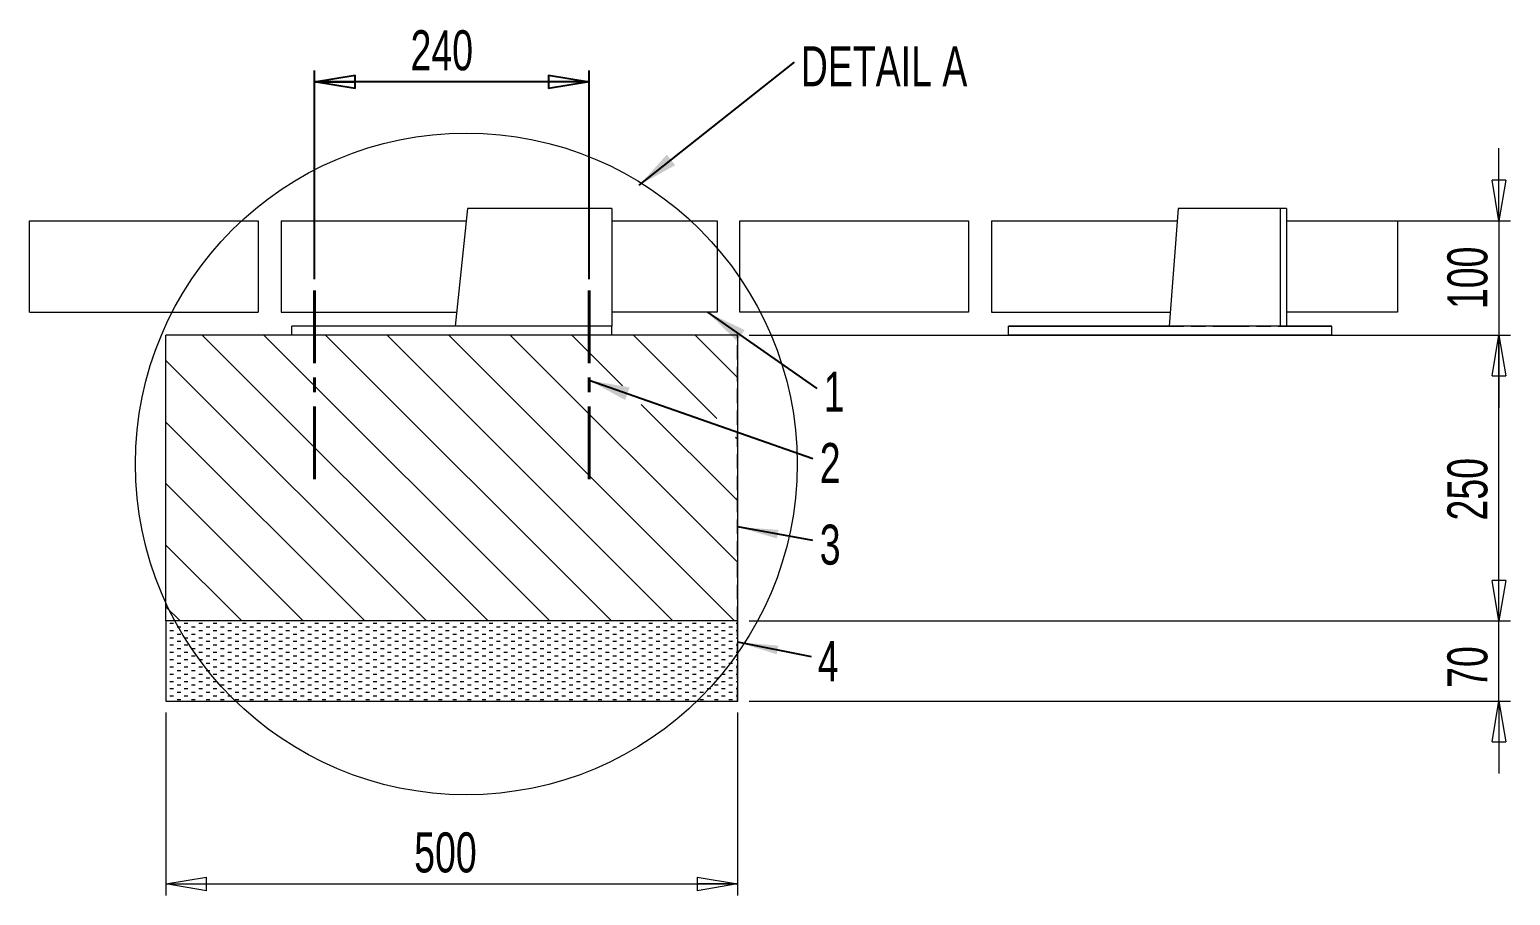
# Model space of a CAD drawing. Header units: millimetres. Extents: x -66 to 385, y 8 to 269.
# Drawn here: x 23.4 to 152.9, y 121.4 to 197.2 of the extents above; entities that cross this region are included whole.
import ezdxf

# ---------------------------------------------------------------- set-up
doc = ezdxf.new("R2010")
doc.units = ezdxf.units.MM
doc.linetypes.add('CENTER', pattern=[10.16, 6.35, -1.27, 1.27, -1.27])
doc.linetypes.add('HIDDEN', pattern=[1.905, 1.27, -0.635])
doc.layers.add('HLADINA0', color=7, linetype='Continuous', lineweight=15)
doc.layers.add('HLADINA1', color=7, linetype='CENTER', lineweight=40)
doc.layers.add('HLADINA2', color=7, linetype='Continuous')
doc.styles.add('SLDTEXTSTYLE0', font='TXT', dxfattribs={"width": 0.7})
doc.dimstyles.new('SLDDIMSTYLE0', dxfattribs={"dimtxt": 3.5, "dimasz": 3.556, "dimexe": 0, "dimexo": 0.0625, "dimgap": 0.875, "dimtad": 1, "dimlfac": 10, "dimrnd": 1e-09, "dimzin": 12, "dimdsep": 46, "dimtxsty": 'SLDTEXTSTYLE0', "dimblk1": 'CLOSED', "dimblk2": 'CLOSED', "dimsah": 1, "dimcen": 0.09, "dimadec": 0, "dimazin": 3, "dimtfac": 1, "dimtofl": 0, "dimtmove": 0, "dimatfit": 3, "dimldrblk": 'CLOSED', "dimfxl": 0, "dimfrac": 2, "dimtolj": 1, "dimtzin": 12, "dimarcsym": 0})
doc.dimstyles.new('SLDDIMSTYLE1', dxfattribs={"dimtxt": 3.5, "dimasz": 3.556, "dimexe": 0, "dimexo": 0.0625, "dimgap": 0.875, "dimtad": 1, "dimdec": 0, "dimlfac": 10, "dimrnd": 1e-09, "dimzin": 12, "dimdsep": 46, "dimtxsty": 'SLDTEXTSTYLE0', "dimblk1": 'CLOSED', "dimblk2": 'CLOSED', "dimsah": 1, "dimcen": 0.09, "dimadec": 0, "dimazin": 3, "dimtfac": 1, "dimtdec": 0, "dimtofl": 0, "dimtmove": 0, "dimatfit": 3, "dimldrblk": 'CLOSED', "dimfxl": 0, "dimfrac": 2, "dimtolj": 1, "dimtzin": 12, "dimarcsym": 0})
doc.dimstyles.new('SLDDIMSTYLE2', dxfattribs={"dimtxt": 3.5, "dimasz": 3.556, "dimexe": 0, "dimexo": 0.0625, "dimgap": 0.875, "dimtad": 1, "dimlfac": 10, "dimrnd": 1e-09, "dimzin": 12, "dimdsep": 46, "dimtxsty": 'SLDTEXTSTYLE0', "dimblk1": 'CLOSED', "dimblk2": 'CLOSED', "dimsah": 1, "dimcen": 0.09, "dimadec": 0, "dimazin": 3, "dimtfac": 1, "dimtmove": 0, "dimatfit": 0, "dimldrblk": 'CLOSED', "dimfxl": 0, "dimfrac": 2, "dimtolj": 1, "dimtzin": 12, "dimarcsym": 0})
doc.dimstyles.new('SLDDIMSTYLE3', dxfattribs={"dimtxt": 0.18, "dimasz": 3.556, "dimexe": 0, "dimexo": 0.0625, "dimgap": 0, "dimtad": 0, "dimtih": 1, "dimtoh": 1, "dimdec": 0, "dimrnd": 1e-09, "dimzin": 0, "dimdsep": 46, "dimtxsty": 'Standard', "dimsah": 1, "dimcen": 0.09, "dimadec": 0, "dimazin": 0, "dimtfac": 3.556, "dimtdec": 0, "dimtofl": 0, "dimtmove": 0, "dimatfit": 3, "dimfxl": 0, "dimfrac": 2, "dimtolj": 1, "dimtzin": 0, "dimarcsym": 0})

# ---------------------------------------------------------------- blocks, each defined once
blk = doc.blocks.new('SW_HATCH_0')
at = {"color": 0, "linetype": 'Continuous', "lineweight": 0}
for p, q in [((3.17, 23.77), (28.17, -1.23)), ((8.56, 23.77), (33.56, -1.23)), ((13.95, 23.77), (38.95, -1.23)), ((19.34, 23.77), (44.34, -1.23)), ((24.73, 23.77), (49.73, -1.23)), ((30.11, 23.77), (50, 3.88)), ((35.5, 23.77), (39.94, 19.33)), ((40.89, 23.77), (48.18, 16.48)), ((46.28, 23.77), (50, 20.05)), ((0, 21.55), (22.78, -1.23)), ((41.55, 17.71), (50, 9.27)), ((0, 16.16), (17.4, -1.23)), ((49.8, 14.86), (50, 14.66)), ((0, 10.78), (12.01, -1.23)), ((0, 5.39), (6.62, -1.23)), ((0, 0), (1.23, -1.23)), ((0, -1.74), (0.02, -1.74)), ((0, -2.38), (0.02, -2.38)), ((0.33, -1.43), (0.65, -1.43)), ((0.33, -2.06), (0.65, -2.06)), ((0.97, -1.74), (1.29, -1.74)), ((0.97, -2.38), (1.29, -2.38)), ((1.6, -1.43), (1.92, -1.43)), ((1.6, -2.06), (1.92, -2.06)), ((2.24, -1.74), (2.56, -1.74)), ((2.24, -2.38), (2.56, -2.38)), ((2.87, -1.43), (3.19, -1.43)), ((2.87, -2.06), (3.19, -2.06)), ((3.51, -1.74), (3.83, -1.74)), ((3.51, -2.38), (3.83, -2.38)), ((4.14, -1.43), (4.46, -1.43)), ((4.14, -2.06), (4.46, -2.06)), ((4.78, -1.74), (5.1, -1.74)), ((4.78, -2.38), (5.1, -2.38)), ((5.41, -1.43), (5.73, -1.43)), ((5.41, -2.06), (5.73, -2.06)), ((6.05, -1.74), (6.37, -1.74)), ((6.05, -2.38), (6.37, -2.38)), ((6.68, -1.43), (7, -1.43)), ((6.68, -2.06), (7, -2.06)), ((7.32, -1.74), (7.64, -1.74)), ((7.32, -2.38), (7.64, -2.38)), ((7.95, -1.43), (8.27, -1.43)), ((7.95, -2.06), (8.27, -2.06)), ((8.59, -1.74), (8.91, -1.74)), ((8.59, -2.38), (8.91, -2.38)), ((9.22, -1.43), (9.54, -1.43)), ((9.22, -2.06), (9.54, -2.06)), ((9.86, -1.74), (10.18, -1.74)), ((9.86, -2.38), (10.18, -2.38)), ((10.49, -1.43), (10.81, -1.43)), ((10.49, -2.06), (10.81, -2.06)), ((11.13, -1.74), (11.45, -1.74)), ((11.13, -2.38), (11.45, -2.38)), ((11.76, -1.43), (12.08, -1.43)), ((11.76, -2.06), (12.08, -2.06)), ((12.4, -1.74), (12.72, -1.74)), ((12.4, -2.38), (12.72, -2.38)), ((13.03, -1.43), (13.35, -1.43)), ((13.03, -2.06), (13.35, -2.06)), ((13.67, -1.74), (13.99, -1.74)), ((13.67, -2.38), (13.99, -2.38)), ((14.3, -1.43), (14.62, -1.43)), ((14.3, -2.06), (14.62, -2.06)), ((14.94, -1.74), (15.26, -1.74)), ((14.94, -2.38), (15.26, -2.38)), ((15.57, -1.43), (15.89, -1.43)), ((15.57, -2.06), (15.89, -2.06)), ((16.21, -1.74), (16.53, -1.74)), ((16.21, -2.38), (16.53, -2.38)), ((16.84, -1.43), (17.16, -1.43)), ((16.84, -2.06), (17.16, -2.06)), ((17.48, -1.74), (17.8, -1.74)), ((17.48, -2.38), (17.8, -2.38)), ((18.11, -1.43), (18.43, -1.43)), ((18.11, -2.06), (18.43, -2.06)), ((18.75, -1.74), (19.07, -1.74)), ((18.75, -2.38), (19.07, -2.38)), ((19.38, -1.43), (19.7, -1.43)), ((19.38, -2.06), (19.7, -2.06)), ((20.02, -1.74), (20.34, -1.74)), ((20.02, -2.38), (20.34, -2.38)), ((20.65, -1.43), (20.97, -1.43)), ((20.65, -2.06), (20.97, -2.06)), ((21.29, -1.74), (21.61, -1.74)), ((21.29, -2.38), (21.61, -2.38)), ((21.92, -1.43), (22.24, -1.43)), ((21.92, -2.06), (22.24, -2.06)), ((22.56, -1.74), (22.88, -1.74)), ((22.56, -2.38), (22.88, -2.38)), ((23.19, -1.43), (23.51, -1.43)), ((23.19, -2.06), (23.51, -2.06)), ((23.83, -1.74), (24.15, -1.74)), ((23.83, -2.38), (24.15, -2.38)), ((24.46, -1.43), (24.78, -1.43)), ((24.46, -2.06), (24.78, -2.06)), ((25.1, -1.74), (25.42, -1.74)), ((25.1, -2.38), (25.42, -2.38)), ((25.73, -1.43), (26.05, -1.43)), ((25.73, -2.06), (26.05, -2.06)), ((26.37, -1.74), (26.69, -1.74)), ((26.37, -2.38), (26.69, -2.38)), ((27, -1.43), (27.32, -1.43)), ((27, -2.06), (27.32, -2.06)), ((27.64, -1.74), (27.96, -1.74)), ((27.64, -2.38), (27.96, -2.38)), ((28.27, -1.43), (28.59, -1.43)), ((28.27, -2.06), (28.59, -2.06)), ((28.91, -1.74), (29.23, -1.74)), ((28.91, -2.38), (29.23, -2.38)), ((29.54, -1.43), (29.86, -1.43)), ((29.54, -2.06), (29.86, -2.06)), ((30.18, -1.74), (30.5, -1.74)), ((30.18, -2.38), (30.5, -2.38)), ((30.81, -1.43), (31.13, -1.43)), ((30.81, -2.06), (31.13, -2.06)), ((31.45, -1.74), (31.77, -1.74)), ((31.45, -2.38), (31.77, -2.38)), ((32.08, -1.43), (32.4, -1.43)), ((32.08, -2.06), (32.4, -2.06)), ((32.72, -1.74), (33.04, -1.74)), ((32.72, -2.38), (33.04, -2.38)), ((33.35, -1.43), (33.67, -1.43)), ((33.35, -2.06), (33.67, -2.06)), ((33.99, -1.74), (34.31, -1.74)), ((33.99, -2.38), (34.31, -2.38)), ((34.62, -1.43), (34.94, -1.43)), ((34.62, -2.06), (34.94, -2.06)), ((35.26, -1.74), (35.58, -1.74)), ((35.26, -2.38), (35.58, -2.38)), ((35.89, -1.43), (36.21, -1.43)), ((35.89, -2.06), (36.21, -2.06)), ((36.53, -1.74), (36.85, -1.74)), ((36.53, -2.38), (36.85, -2.38)), ((37.16, -1.43), (37.48, -1.43)), ((37.16, -2.06), (37.48, -2.06)), ((37.8, -1.74), (38.12, -1.74)), ((37.8, -2.38), (38.12, -2.38)), ((38.43, -1.43), (38.75, -1.43)), ((38.43, -2.06), (38.75, -2.06)), ((39.07, -1.74), (39.39, -1.74)), ((39.07, -2.38), (39.39, -2.38)), ((39.7, -1.43), (40.02, -1.43)), ((39.7, -2.06), (40.02, -2.06)), ((40.34, -1.74), (40.66, -1.74)), ((40.34, -2.38), (40.66, -2.38)), ((40.97, -1.43), (41.29, -1.43)), ((40.97, -2.06), (41.29, -2.06)), ((41.61, -1.74), (41.93, -1.74)), ((41.61, -2.38), (41.93, -2.38)), ((42.24, -1.43), (42.56, -1.43)), ((42.24, -2.06), (42.56, -2.06)), ((42.88, -1.74), (43.2, -1.74)), ((42.88, -2.38), (43.2, -2.38)), ((43.51, -1.43), (43.83, -1.43)), ((43.51, -2.06), (43.83, -2.06)), ((44.15, -1.74), (44.47, -1.74)), ((44.15, -2.38), (44.47, -2.38)), ((44.78, -1.43), (45.1, -1.43)), ((44.78, -2.06), (45.1, -2.06)), ((45.42, -1.74), (45.74, -1.74)), ((45.42, -2.38), (45.74, -2.38)), ((46.05, -1.43), (46.37, -1.43)), ((46.05, -2.06), (46.37, -2.06)), ((46.69, -1.74), (47.01, -1.74)), ((46.69, -2.38), (47.01, -2.38)), ((47.32, -1.43), (47.64, -1.43)), ((47.32, -2.06), (47.64, -2.06)), ((47.96, -1.74), (48.28, -1.74)), ((47.96, -2.38), (48.28, -2.38)), ((48.59, -1.43), (48.91, -1.43)), ((48.59, -2.06), (48.91, -2.06)), ((49.23, -1.74), (49.55, -1.74)), ((49.23, -2.38), (49.55, -2.38)), ((49.86, -1.43), (50, -1.43)), ((49.86, -2.06), (50, -2.06)), ((0, -3.01), (0.02, -3.01)), ((0, -3.65), (0.02, -3.65)), ((0.33, -2.7), (0.65, -2.7)), ((0.33, -3.33), (0.65, -3.33)), ((0.97, -3.01), (1.29, -3.01)), ((0.97, -3.65), (1.29, -3.65)), ((1.6, -2.7), (1.92, -2.7)), ((1.6, -3.33), (1.92, -3.33)), ((2.24, -3.01), (2.56, -3.01)), ((2.24, -3.65), (2.56, -3.65)), ((2.87, -2.7), (3.19, -2.7)), ((2.87, -3.33), (3.19, -3.33)), ((3.51, -3.01), (3.83, -3.01)), ((3.51, -3.65), (3.83, -3.65)), ((4.14, -2.7), (4.46, -2.7)), ((4.14, -3.33), (4.46, -3.33)), ((4.78, -3.01), (5.1, -3.01)), ((4.78, -3.65), (5.1, -3.65)), ((5.41, -2.7), (5.73, -2.7)), ((5.41, -3.33), (5.73, -3.33)), ((6.05, -3.01), (6.37, -3.01)), ((6.05, -3.65), (6.37, -3.65)), ((6.68, -2.7), (7, -2.7)), ((6.68, -3.33), (7, -3.33)), ((7.32, -3.01), (7.64, -3.01)), ((7.32, -3.65), (7.64, -3.65)), ((7.95, -2.7), (8.27, -2.7)), ((7.95, -3.33), (8.27, -3.33)), ((8.59, -3.01), (8.91, -3.01)), ((8.59, -3.65), (8.91, -3.65)), ((9.22, -2.7), (9.54, -2.7)), ((9.22, -3.33), (9.54, -3.33)), ((9.86, -3.01), (10.18, -3.01)), ((9.86, -3.65), (10.18, -3.65)), ((10.49, -2.7), (10.81, -2.7)), ((10.49, -3.33), (10.81, -3.33)), ((11.13, -3.01), (11.45, -3.01)), ((11.13, -3.65), (11.45, -3.65)), ((11.76, -2.7), (12.08, -2.7)), ((11.76, -3.33), (12.08, -3.33)), ((12.4, -3.01), (12.72, -3.01)), ((12.4, -3.65), (12.72, -3.65)), ((13.03, -2.7), (13.35, -2.7)), ((13.03, -3.33), (13.35, -3.33)), ((13.67, -3.01), (13.99, -3.01)), ((13.67, -3.65), (13.99, -3.65)), ((14.3, -2.7), (14.62, -2.7)), ((14.3, -3.33), (14.62, -3.33)), ((14.94, -3.01), (15.26, -3.01)), ((14.94, -3.65), (15.26, -3.65)), ((15.57, -2.7), (15.89, -2.7)), ((15.57, -3.33), (15.89, -3.33)), ((16.21, -3.01), (16.53, -3.01)), ((16.21, -3.65), (16.53, -3.65)), ((16.84, -2.7), (17.16, -2.7)), ((16.84, -3.33), (17.16, -3.33)), ((17.48, -3.01), (17.8, -3.01)), ((17.48, -3.65), (17.8, -3.65)), ((18.11, -2.7), (18.43, -2.7)), ((18.11, -3.33), (18.43, -3.33)), ((18.75, -3.01), (19.07, -3.01)), ((18.75, -3.65), (19.07, -3.65)), ((19.38, -2.7), (19.7, -2.7)), ((19.38, -3.33), (19.7, -3.33)), ((20.02, -3.01), (20.34, -3.01)), ((20.02, -3.65), (20.34, -3.65)), ((20.65, -2.7), (20.97, -2.7)), ((20.65, -3.33), (20.97, -3.33)), ((21.29, -3.01), (21.61, -3.01)), ((21.29, -3.65), (21.61, -3.65)), ((21.92, -2.7), (22.24, -2.7)), ((21.92, -3.33), (22.24, -3.33)), ((22.56, -3.01), (22.88, -3.01)), ((22.56, -3.65), (22.88, -3.65)), ((23.19, -2.7), (23.51, -2.7)), ((23.19, -3.33), (23.51, -3.33)), ((23.83, -3.01), (24.15, -3.01)), ((23.83, -3.65), (24.15, -3.65)), ((24.46, -2.7), (24.78, -2.7)), ((24.46, -3.33), (24.78, -3.33)), ((25.1, -3.01), (25.42, -3.01)), ((25.1, -3.65), (25.42, -3.65)), ((25.73, -2.7), (26.05, -2.7)), ((25.73, -3.33), (26.05, -3.33)), ((26.37, -3.01), (26.69, -3.01)), ((26.37, -3.65), (26.69, -3.65)), ((27, -2.7), (27.32, -2.7)), ((27, -3.33), (27.32, -3.33)), ((27.64, -3.01), (27.96, -3.01)), ((27.64, -3.65), (27.96, -3.65)), ((28.27, -2.7), (28.59, -2.7)), ((28.27, -3.33), (28.59, -3.33)), ((28.91, -3.01), (29.23, -3.01)), ((28.91, -3.65), (29.23, -3.65)), ((29.54, -2.7), (29.86, -2.7)), ((29.54, -3.33), (29.86, -3.33)), ((30.18, -3.01), (30.5, -3.01)), ((30.18, -3.65), (30.5, -3.65)), ((30.81, -2.7), (31.13, -2.7)), ((30.81, -3.33), (31.13, -3.33)), ((31.45, -3.01), (31.77, -3.01)), ((31.45, -3.65), (31.77, -3.65)), ((32.08, -2.7), (32.4, -2.7)), ((32.08, -3.33), (32.4, -3.33)), ((32.72, -3.01), (33.04, -3.01)), ((32.72, -3.65), (33.04, -3.65)), ((33.35, -2.7), (33.67, -2.7)), ((33.35, -3.33), (33.67, -3.33)), ((33.99, -3.01), (34.31, -3.01)), ((33.99, -3.65), (34.31, -3.65)), ((34.62, -2.7), (34.94, -2.7)), ((34.62, -3.33), (34.94, -3.33)), ((35.26, -3.01), (35.58, -3.01)), ((35.26, -3.65), (35.58, -3.65)), ((35.89, -2.7), (36.21, -2.7)), ((35.89, -3.33), (36.21, -3.33)), ((36.53, -3.01), (36.85, -3.01)), ((36.53, -3.65), (36.85, -3.65)), ((37.16, -2.7), (37.48, -2.7)), ((37.16, -3.33), (37.48, -3.33)), ((37.8, -3.01), (38.12, -3.01)), ((37.8, -3.65), (38.12, -3.65)), ((38.43, -2.7), (38.75, -2.7)), ((38.43, -3.33), (38.75, -3.33)), ((39.07, -3.01), (39.39, -3.01)), ((39.07, -3.65), (39.39, -3.65)), ((39.7, -2.7), (40.02, -2.7)), ((39.7, -3.33), (40.02, -3.33)), ((40.34, -3.01), (40.66, -3.01)), ((40.34, -3.65), (40.66, -3.65)), ((40.97, -2.7), (41.29, -2.7)), ((40.97, -3.33), (41.29, -3.33)), ((41.61, -3.01), (41.93, -3.01)), ((41.61, -3.65), (41.93, -3.65)), ((42.24, -2.7), (42.56, -2.7)), ((42.24, -3.33), (42.56, -3.33)), ((42.88, -3.01), (43.2, -3.01)), ((42.88, -3.65), (43.2, -3.65)), ((43.51, -2.7), (43.83, -2.7)), ((43.51, -3.33), (43.83, -3.33)), ((44.15, -3.01), (44.47, -3.01)), ((44.15, -3.65), (44.47, -3.65)), ((44.78, -2.7), (45.1, -2.7)), ((44.78, -3.33), (45.1, -3.33)), ((45.42, -3.01), (45.74, -3.01)), ((45.42, -3.65), (45.74, -3.65)), ((46.05, -2.7), (46.37, -2.7)), ((46.05, -3.33), (46.37, -3.33)), ((46.69, -3.01), (47.01, -3.01)), ((46.69, -3.65), (47.01, -3.65)), ((47.32, -2.7), (47.64, -2.7)), ((47.32, -3.33), (47.64, -3.33)), ((47.96, -3.01), (48.28, -3.01)), ((47.96, -3.65), (48.28, -3.65)), ((48.59, -2.7), (48.91, -2.7)), ((48.59, -3.33), (48.91, -3.33)), ((49.23, -3.01), (49.55, -3.01)), ((49.23, -3.65), (49.55, -3.65)), ((49.86, -2.7), (50, -2.7)), ((49.86, -3.33), (49.96, -3.33)), ((0, -4.28), (0.02, -4.28)), ((0, -4.92), (0.02, -4.92)), ((0.33, -3.97), (0.65, -3.97)), ((0.33, -4.6), (0.65, -4.6)), ((0.97, -4.28), (1.29, -4.28)), ((0.97, -4.92), (1.29, -4.92)), ((1.6, -3.97), (1.92, -3.97)), ((1.6, -4.6), (1.92, -4.6)), ((2.24, -4.28), (2.56, -4.28)), ((2.24, -4.92), (2.56, -4.92)), ((2.87, -3.97), (3.19, -3.97)), ((2.87, -4.6), (3.19, -4.6)), ((3.51, -4.28), (3.83, -4.28)), ((3.51, -4.92), (3.83, -4.92)), ((4.14, -3.97), (4.46, -3.97)), ((4.14, -4.6), (4.46, -4.6)), ((4.78, -4.28), (5.1, -4.28)), ((4.78, -4.92), (5.1, -4.92)), ((5.41, -3.97), (5.73, -3.97)), ((5.41, -4.6), (5.73, -4.6)), ((6.05, -4.28), (6.37, -4.28)), ((6.05, -4.92), (6.37, -4.92)), ((6.68, -3.97), (7, -3.97)), ((6.68, -4.6), (7, -4.6)), ((7.32, -4.28), (7.64, -4.28)), ((7.32, -4.92), (7.64, -4.92)), ((7.95, -3.97), (8.27, -3.97)), ((7.95, -4.6), (8.27, -4.6)), ((8.59, -4.28), (8.91, -4.28)), ((8.59, -4.92), (8.91, -4.92)), ((9.22, -3.97), (9.54, -3.97)), ((9.22, -4.6), (9.54, -4.6)), ((9.86, -4.28), (10.18, -4.28)), ((9.86, -4.92), (10.18, -4.92)), ((10.49, -3.97), (10.81, -3.97)), ((10.49, -4.6), (10.81, -4.6)), ((11.13, -4.28), (11.45, -4.28)), ((11.13, -4.92), (11.45, -4.92)), ((11.76, -3.97), (12.08, -3.97)), ((11.76, -4.6), (12.08, -4.6)), ((12.4, -4.28), (12.72, -4.28)), ((12.4, -4.92), (12.72, -4.92)), ((13.03, -3.97), (13.35, -3.97)), ((13.03, -4.6), (13.35, -4.6)), ((13.67, -4.28), (13.99, -4.28)), ((13.67, -4.92), (13.99, -4.92)), ((14.3, -3.97), (14.62, -3.97)), ((14.3, -4.6), (14.62, -4.6)), ((14.94, -4.28), (15.26, -4.28)), ((14.94, -4.92), (15.26, -4.92)), ((15.57, -3.97), (15.89, -3.97)), ((15.57, -4.6), (15.89, -4.6)), ((16.21, -4.28), (16.53, -4.28)), ((16.21, -4.92), (16.53, -4.92)), ((16.84, -3.97), (17.16, -3.97)), ((16.84, -4.6), (17.16, -4.6)), ((17.48, -4.28), (17.8, -4.28)), ((17.48, -4.92), (17.8, -4.92)), ((18.11, -3.97), (18.43, -3.97)), ((18.11, -4.6), (18.43, -4.6)), ((18.75, -4.28), (19.07, -4.28)), ((18.75, -4.92), (19.07, -4.92)), ((19.38, -3.97), (19.7, -3.97)), ((19.38, -4.6), (19.7, -4.6)), ((20.02, -4.28), (20.34, -4.28)), ((20.02, -4.92), (20.34, -4.92)), ((20.65, -3.97), (20.97, -3.97)), ((20.65, -4.6), (20.97, -4.6)), ((21.29, -4.28), (21.61, -4.28)), ((21.29, -4.92), (21.61, -4.92)), ((21.92, -3.97), (22.24, -3.97)), ((21.92, -4.6), (22.24, -4.6)), ((22.56, -4.28), (22.88, -4.28)), ((22.56, -4.92), (22.88, -4.92)), ((23.19, -3.97), (23.51, -3.97)), ((23.19, -4.6), (23.51, -4.6)), ((23.83, -4.28), (24.15, -4.28)), ((23.83, -4.92), (24.15, -4.92)), ((24.46, -3.97), (24.78, -3.97)), ((24.46, -4.6), (24.78, -4.6)), ((25.1, -4.28), (25.42, -4.28)), ((25.1, -4.92), (25.42, -4.92)), ((25.73, -3.97), (26.05, -3.97)), ((25.73, -4.6), (26.05, -4.6)), ((26.37, -4.28), (26.69, -4.28)), ((26.37, -4.92), (26.69, -4.92)), ((27, -3.97), (27.32, -3.97)), ((27, -4.6), (27.32, -4.6)), ((27.64, -4.28), (27.96, -4.28)), ((27.64, -4.92), (27.96, -4.92)), ((28.27, -3.97), (28.59, -3.97)), ((28.27, -4.6), (28.59, -4.6)), ((28.91, -4.28), (29.23, -4.28)), ((28.91, -4.92), (29.23, -4.92)), ((29.54, -3.97), (29.86, -3.97)), ((29.54, -4.6), (29.86, -4.6)), ((30.18, -4.28), (30.5, -4.28)), ((30.18, -4.92), (30.5, -4.92)), ((30.81, -3.97), (31.13, -3.97)), ((30.81, -4.6), (31.13, -4.6)), ((31.45, -4.28), (31.77, -4.28)), ((31.45, -4.92), (31.77, -4.92)), ((32.08, -3.97), (32.4, -3.97)), ((32.08, -4.6), (32.4, -4.6)), ((32.72, -4.28), (33.04, -4.28)), ((32.72, -4.92), (33.04, -4.92)), ((33.35, -3.97), (33.67, -3.97)), ((33.35, -4.6), (33.67, -4.6)), ((33.99, -4.28), (34.31, -4.28)), ((33.99, -4.92), (34.31, -4.92)), ((34.62, -3.97), (34.94, -3.97)), ((34.62, -4.6), (34.94, -4.6)), ((35.26, -4.28), (35.58, -4.28)), ((35.26, -4.92), (35.58, -4.92)), ((35.89, -3.97), (36.21, -3.97)), ((35.89, -4.6), (36.21, -4.6)), ((36.53, -4.28), (36.85, -4.28)), ((36.53, -4.92), (36.85, -4.92)), ((37.16, -3.97), (37.48, -3.97)), ((37.16, -4.6), (37.48, -4.6)), ((37.8, -4.28), (38.12, -4.28)), ((37.8, -4.92), (38.12, -4.92)), ((38.43, -3.97), (38.75, -3.97)), ((38.43, -4.6), (38.75, -4.6)), ((39.07, -4.28), (39.39, -4.28)), ((39.07, -4.92), (39.39, -4.92)), ((39.7, -3.97), (40.02, -3.97)), ((39.7, -4.6), (40.02, -4.6)), ((40.34, -4.28), (40.66, -4.28)), ((40.34, -4.92), (40.66, -4.92)), ((40.97, -3.97), (41.29, -3.97)), ((40.97, -4.6), (41.29, -4.6)), ((41.61, -4.28), (41.93, -4.28)), ((41.61, -4.92), (41.93, -4.92)), ((42.24, -3.97), (42.56, -3.97)), ((42.24, -4.6), (42.56, -4.6)), ((42.88, -4.28), (43.2, -4.28)), ((42.88, -4.92), (43.2, -4.92)), ((43.51, -3.97), (43.83, -3.97)), ((43.51, -4.6), (43.83, -4.6)), ((44.15, -4.28), (44.47, -4.28)), ((44.15, -4.92), (44.47, -4.92)), ((44.78, -3.97), (45.1, -3.97)), ((44.78, -4.6), (45.1, -4.6)), ((45.42, -4.28), (45.74, -4.28)), ((45.42, -4.92), (45.74, -4.92)), ((46.05, -3.97), (46.37, -3.97)), ((46.05, -4.6), (46.37, -4.6)), ((46.69, -4.28), (47.01, -4.28)), ((46.69, -4.92), (47.01, -4.92)), ((47.32, -3.97), (47.64, -3.97)), ((47.32, -4.6), (47.64, -4.6)), ((47.96, -4.28), (48.28, -4.28)), ((47.96, -4.92), (48.28, -4.92)), ((48.59, -3.97), (48.91, -3.97)), ((48.59, -4.6), (48.91, -4.6)), ((49.23, -4.28), (49.55, -4.28)), ((49.23, -4.92), (49.55, -4.92)), ((49.86, -3.97), (50, -3.97)), ((49.86, -4.6), (50, -4.6)), ((0, -5.55), (0.02, -5.55)), ((0, -6.19), (0.02, -6.19)), ((0.33, -5.24), (0.65, -5.24)), ((0.33, -5.87), (0.65, -5.87)), ((0.97, -5.55), (1.29, -5.55)), ((0.97, -6.19), (1.29, -6.19)), ((1.6, -5.24), (1.92, -5.24)), ((1.6, -5.87), (1.92, -5.87)), ((2.24, -5.55), (2.56, -5.55)), ((2.24, -6.19), (2.56, -6.19)), ((2.87, -5.24), (3.19, -5.24)), ((2.87, -5.87), (3.19, -5.87)), ((3.51, -5.55), (3.83, -5.55)), ((3.51, -6.19), (3.83, -6.19)), ((4.14, -5.24), (4.46, -5.24)), ((4.14, -5.87), (4.46, -5.87)), ((4.78, -5.55), (5.1, -5.55)), ((4.78, -6.19), (5.1, -6.19)), ((5.41, -5.24), (5.73, -5.24)), ((5.41, -5.87), (5.73, -5.87)), ((6.05, -5.55), (6.37, -5.55)), ((6.05, -6.19), (6.37, -6.19)), ((6.68, -5.24), (7, -5.24)), ((6.68, -5.87), (7, -5.87)), ((7.32, -5.55), (7.64, -5.55)), ((7.32, -6.19), (7.64, -6.19)), ((7.95, -5.24), (8.27, -5.24)), ((7.95, -5.87), (8.27, -5.87)), ((8.59, -5.55), (8.91, -5.55)), ((8.59, -6.19), (8.91, -6.19)), ((9.22, -5.24), (9.54, -5.24)), ((9.22, -5.87), (9.54, -5.87)), ((9.86, -5.55), (10.18, -5.55)), ((9.86, -6.19), (10.18, -6.19)), ((10.49, -5.24), (10.81, -5.24)), ((10.49, -5.87), (10.81, -5.87)), ((11.13, -5.55), (11.45, -5.55)), ((11.13, -6.19), (11.45, -6.19)), ((11.76, -5.24), (12.08, -5.24)), ((11.76, -5.87), (12.08, -5.87)), ((12.4, -5.55), (12.72, -5.55)), ((12.4, -6.19), (12.72, -6.19)), ((13.03, -5.24), (13.35, -5.24)), ((13.03, -5.87), (13.35, -5.87)), ((13.67, -5.55), (13.99, -5.55)), ((13.67, -6.19), (13.99, -6.19)), ((14.3, -5.24), (14.62, -5.24)), ((14.3, -5.87), (14.62, -5.87)), ((14.94, -5.55), (15.26, -5.55)), ((14.94, -6.19), (15.26, -6.19)), ((15.57, -5.24), (15.89, -5.24)), ((15.57, -5.87), (15.89, -5.87)), ((16.21, -5.55), (16.53, -5.55)), ((16.21, -6.19), (16.53, -6.19)), ((16.84, -5.24), (17.16, -5.24)), ((16.84, -5.87), (17.16, -5.87)), ((17.48, -5.55), (17.8, -5.55)), ((17.48, -6.19), (17.8, -6.19)), ((18.11, -5.24), (18.43, -5.24)), ((18.11, -5.87), (18.43, -5.87)), ((18.75, -5.55), (19.07, -5.55)), ((18.75, -6.19), (19.07, -6.19)), ((19.38, -5.24), (19.7, -5.24)), ((19.38, -5.87), (19.7, -5.87)), ((20.02, -5.55), (20.34, -5.55)), ((20.02, -6.19), (20.34, -6.19)), ((20.65, -5.24), (20.97, -5.24)), ((20.65, -5.87), (20.97, -5.87)), ((21.29, -5.55), (21.61, -5.55)), ((21.29, -6.19), (21.61, -6.19)), ((21.92, -5.24), (22.24, -5.24)), ((21.92, -5.87), (22.24, -5.87)), ((22.56, -5.55), (22.88, -5.55)), ((22.56, -6.19), (22.88, -6.19)), ((23.19, -5.24), (23.51, -5.24)), ((23.19, -5.87), (23.51, -5.87)), ((23.83, -5.55), (24.15, -5.55)), ((23.83, -6.19), (24.15, -6.19)), ((24.46, -5.24), (24.78, -5.24)), ((24.46, -5.87), (24.78, -5.87)), ((25.1, -5.55), (25.42, -5.55)), ((25.1, -6.19), (25.42, -6.19)), ((25.73, -5.24), (26.05, -5.24)), ((25.73, -5.87), (26.05, -5.87)), ((26.37, -5.55), (26.69, -5.55)), ((26.37, -6.19), (26.69, -6.19)), ((27, -5.24), (27.32, -5.24)), ((27, -5.87), (27.32, -5.87)), ((27.64, -5.55), (27.96, -5.55)), ((27.64, -6.19), (27.96, -6.19)), ((28.27, -5.24), (28.59, -5.24)), ((28.27, -5.87), (28.59, -5.87)), ((28.91, -5.55), (29.23, -5.55)), ((28.91, -6.19), (29.23, -6.19)), ((29.54, -5.24), (29.86, -5.24)), ((29.54, -5.87), (29.86, -5.87)), ((30.18, -5.55), (30.5, -5.55)), ((30.18, -6.19), (30.5, -6.19)), ((30.81, -5.24), (31.13, -5.24)), ((30.81, -5.87), (31.13, -5.87)), ((31.45, -5.55), (31.77, -5.55)), ((31.45, -6.19), (31.77, -6.19)), ((32.08, -5.24), (32.4, -5.24)), ((32.08, -5.87), (32.4, -5.87)), ((32.72, -5.55), (33.04, -5.55)), ((32.72, -6.19), (33.04, -6.19)), ((33.35, -5.24), (33.67, -5.24)), ((33.35, -5.87), (33.67, -5.87)), ((33.99, -5.55), (34.31, -5.55)), ((33.99, -6.19), (34.31, -6.19)), ((34.62, -5.24), (34.94, -5.24)), ((34.62, -5.87), (34.94, -5.87)), ((35.26, -5.55), (35.58, -5.55)), ((35.26, -6.19), (35.58, -6.19)), ((35.89, -5.24), (36.21, -5.24)), ((35.89, -5.87), (36.21, -5.87)), ((36.53, -5.55), (36.85, -5.55)), ((36.53, -6.19), (36.85, -6.19)), ((37.16, -5.24), (37.48, -5.24)), ((37.16, -5.87), (37.48, -5.87)), ((37.8, -5.55), (38.12, -5.55)), ((37.8, -6.19), (38.12, -6.19)), ((38.43, -5.24), (38.75, -5.24)), ((38.43, -5.87), (38.75, -5.87)), ((39.07, -5.55), (39.39, -5.55)), ((39.07, -6.19), (39.39, -6.19)), ((39.7, -5.24), (40.02, -5.24)), ((39.7, -5.87), (40.02, -5.87)), ((40.34, -5.55), (40.66, -5.55)), ((40.34, -6.19), (40.66, -6.19)), ((40.97, -5.24), (41.29, -5.24)), ((40.97, -5.87), (41.29, -5.87)), ((41.61, -5.55), (41.93, -5.55)), ((41.61, -6.19), (41.93, -6.19)), ((42.24, -5.24), (42.56, -5.24)), ((42.24, -5.87), (42.56, -5.87)), ((42.88, -5.55), (43.2, -5.55)), ((42.88, -6.19), (43.2, -6.19)), ((43.51, -5.24), (43.83, -5.24)), ((43.51, -5.87), (43.83, -5.87)), ((44.15, -5.55), (44.47, -5.55)), ((44.15, -6.19), (44.47, -6.19)), ((44.78, -5.24), (45.1, -5.24)), ((44.78, -5.87), (45.1, -5.87)), ((45.42, -5.55), (45.74, -5.55)), ((45.42, -6.19), (45.74, -6.19)), ((46.05, -5.24), (46.37, -5.24)), ((46.05, -5.87), (46.37, -5.87)), ((46.69, -5.55), (47.01, -5.55)), ((46.69, -6.19), (47.01, -6.19)), ((47.32, -5.24), (47.64, -5.24)), ((47.32, -5.87), (47.64, -5.87)), ((47.96, -5.55), (48.28, -5.55)), ((47.96, -6.19), (48.28, -6.19)), ((48.59, -5.24), (48.91, -5.24)), ((48.59, -5.87), (48.91, -5.87)), ((49.23, -5.55), (49.55, -5.55)), ((49.23, -6.19), (49.55, -6.19)), ((49.86, -5.24), (50, -5.24)), ((49.86, -5.87), (50, -5.87)), ((0, -6.82), (0.02, -6.82)), ((0, -7.46), (0.02, -7.46)), ((0.33, -6.51), (0.65, -6.51)), ((0.33, -7.14), (0.65, -7.14)), ((0.97, -6.82), (1.29, -6.82)), ((0.97, -7.46), (1.29, -7.46)), ((1.6, -6.51), (1.92, -6.51)), ((1.6, -7.14), (1.92, -7.14)), ((2.24, -6.82), (2.56, -6.82)), ((2.24, -7.46), (2.56, -7.46)), ((2.87, -6.51), (3.19, -6.51)), ((2.87, -7.14), (3.19, -7.14)), ((3.51, -6.82), (3.83, -6.82)), ((3.51, -7.46), (3.83, -7.46)), ((4.14, -6.51), (4.46, -6.51)), ((4.14, -7.14), (4.46, -7.14)), ((4.78, -6.82), (5.1, -6.82)), ((4.78, -7.46), (5.1, -7.46)), ((5.41, -6.51), (5.73, -6.51)), ((5.41, -7.14), (5.73, -7.14)), ((6.05, -6.82), (6.37, -6.82)), ((6.05, -7.46), (6.37, -7.46)), ((6.68, -6.51), (7, -6.51)), ((6.68, -7.14), (7, -7.14)), ((7.32, -6.82), (7.64, -6.82)), ((7.32, -7.46), (7.64, -7.46)), ((7.95, -6.51), (8.27, -6.51)), ((7.95, -7.14), (8.27, -7.14)), ((8.59, -6.82), (8.91, -6.82)), ((8.59, -7.46), (8.91, -7.46)), ((9.22, -6.51), (9.54, -6.51)), ((9.22, -7.14), (9.54, -7.14)), ((9.86, -6.82), (10.18, -6.82)), ((9.86, -7.46), (10.18, -7.46)), ((10.49, -6.51), (10.81, -6.51)), ((10.49, -7.14), (10.81, -7.14)), ((11.13, -6.82), (11.45, -6.82)), ((11.13, -7.46), (11.45, -7.46)), ((11.76, -6.51), (12.08, -6.51)), ((11.76, -7.14), (12.08, -7.14)), ((12.4, -6.82), (12.72, -6.82)), ((12.4, -7.46), (12.72, -7.46)), ((13.03, -6.51), (13.35, -6.51)), ((13.03, -7.14), (13.35, -7.14)), ((13.67, -6.82), (13.99, -6.82)), ((13.67, -7.46), (13.99, -7.46)), ((14.3, -6.51), (14.62, -6.51)), ((14.3, -7.14), (14.62, -7.14)), ((14.94, -6.82), (15.26, -6.82)), ((14.94, -7.46), (15.26, -7.46)), ((15.57, -6.51), (15.89, -6.51)), ((15.57, -7.14), (15.89, -7.14)), ((16.21, -6.82), (16.53, -6.82)), ((16.21, -7.46), (16.53, -7.46)), ((16.84, -6.51), (17.16, -6.51)), ((16.84, -7.14), (17.16, -7.14)), ((17.48, -6.82), (17.8, -6.82)), ((17.48, -7.46), (17.8, -7.46)), ((18.11, -6.51), (18.43, -6.51)), ((18.11, -7.14), (18.43, -7.14)), ((18.75, -6.82), (19.07, -6.82)), ((18.75, -7.46), (19.07, -7.46)), ((19.38, -6.51), (19.7, -6.51)), ((19.38, -7.14), (19.7, -7.14)), ((20.02, -6.82), (20.34, -6.82)), ((20.02, -7.46), (20.34, -7.46)), ((20.65, -6.51), (20.97, -6.51)), ((20.65, -7.14), (20.97, -7.14)), ((21.29, -6.82), (21.61, -6.82)), ((21.29, -7.46), (21.61, -7.46)), ((21.92, -6.51), (22.24, -6.51)), ((21.92, -7.14), (22.24, -7.14)), ((22.56, -6.82), (22.88, -6.82)), ((22.56, -7.46), (22.88, -7.46)), ((23.19, -6.51), (23.51, -6.51)), ((23.19, -7.14), (23.51, -7.14)), ((23.83, -6.82), (24.15, -6.82)), ((23.83, -7.46), (24.15, -7.46)), ((24.46, -6.51), (24.78, -6.51)), ((24.46, -7.14), (24.78, -7.14)), ((25.1, -6.82), (25.42, -6.82)), ((25.1, -7.46), (25.42, -7.46)), ((25.73, -6.51), (26.05, -6.51)), ((25.73, -7.14), (26.05, -7.14)), ((26.37, -6.82), (26.69, -6.82)), ((26.37, -7.46), (26.69, -7.46)), ((27, -6.51), (27.32, -6.51)), ((27, -7.14), (27.32, -7.14)), ((27.64, -6.82), (27.96, -6.82)), ((27.64, -7.46), (27.96, -7.46)), ((28.27, -6.51), (28.59, -6.51)), ((28.27, -7.14), (28.59, -7.14)), ((28.91, -6.82), (29.23, -6.82)), ((28.91, -7.46), (29.23, -7.46)), ((29.54, -6.51), (29.86, -6.51)), ((29.54, -7.14), (29.86, -7.14)), ((30.18, -6.82), (30.5, -6.82)), ((30.18, -7.46), (30.5, -7.46)), ((30.81, -6.51), (31.13, -6.51)), ((30.81, -7.14), (31.13, -7.14)), ((31.45, -6.82), (31.77, -6.82)), ((31.45, -7.46), (31.77, -7.46)), ((32.08, -6.51), (32.4, -6.51)), ((32.08, -7.14), (32.4, -7.14)), ((32.72, -6.82), (33.04, -6.82)), ((32.72, -7.46), (33.04, -7.46)), ((33.35, -6.51), (33.67, -6.51)), ((33.35, -7.14), (33.67, -7.14)), ((33.99, -6.82), (34.31, -6.82)), ((33.99, -7.46), (34.31, -7.46)), ((34.62, -6.51), (34.94, -6.51)), ((34.62, -7.14), (34.94, -7.14)), ((35.26, -6.82), (35.58, -6.82)), ((35.26, -7.46), (35.58, -7.46)), ((35.89, -6.51), (36.21, -6.51)), ((35.89, -7.14), (36.21, -7.14)), ((36.53, -6.82), (36.85, -6.82)), ((36.53, -7.46), (36.85, -7.46)), ((37.16, -6.51), (37.48, -6.51)), ((37.16, -7.14), (37.48, -7.14)), ((37.8, -6.82), (38.12, -6.82)), ((37.8, -7.46), (38.12, -7.46)), ((38.43, -6.51), (38.75, -6.51)), ((38.43, -7.14), (38.75, -7.14)), ((39.07, -6.82), (39.39, -6.82)), ((39.07, -7.46), (39.39, -7.46)), ((39.7, -6.51), (40.02, -6.51)), ((39.7, -7.14), (40.02, -7.14)), ((40.34, -6.82), (40.66, -6.82)), ((40.34, -7.46), (40.66, -7.46)), ((40.97, -6.51), (41.29, -6.51)), ((40.97, -7.14), (41.29, -7.14)), ((41.61, -6.82), (41.93, -6.82)), ((41.61, -7.46), (41.93, -7.46)), ((42.24, -6.51), (42.56, -6.51)), ((42.24, -7.14), (42.56, -7.14)), ((42.88, -6.82), (43.2, -6.82)), ((42.88, -7.46), (43.2, -7.46)), ((43.51, -6.51), (43.83, -6.51)), ((43.51, -7.14), (43.83, -7.14)), ((44.15, -6.82), (44.47, -6.82)), ((44.15, -7.46), (44.47, -7.46)), ((44.78, -6.51), (45.1, -6.51)), ((44.78, -7.14), (45.1, -7.14)), ((45.42, -6.82), (45.74, -6.82)), ((45.42, -7.46), (45.74, -7.46)), ((46.05, -6.51), (46.37, -6.51)), ((46.05, -7.14), (46.37, -7.14)), ((46.69, -6.82), (47.01, -6.82)), ((46.69, -7.46), (47.01, -7.46)), ((47.32, -6.51), (47.64, -6.51)), ((47.32, -7.14), (47.64, -7.14)), ((47.96, -6.82), (48.28, -6.82)), ((47.96, -7.46), (48.28, -7.46)), ((48.59, -6.51), (48.91, -6.51)), ((48.59, -7.14), (48.91, -7.14)), ((49.23, -6.82), (49.55, -6.82)), ((49.23, -7.46), (49.55, -7.46)), ((49.86, -6.51), (50, -6.51)), ((49.86, -7.14), (50, -7.14)), ((0, -8.09), (0.02, -8.09)), ((0.33, -7.78), (0.65, -7.78)), ((0.97, -8.09), (1.29, -8.09)), ((1.6, -7.78), (1.92, -7.78)), ((2.24, -8.09), (2.56, -8.09)), ((2.87, -7.78), (3.19, -7.78)), ((3.51, -8.09), (3.83, -8.09)), ((4.14, -7.78), (4.46, -7.78)), ((4.78, -8.09), (5.1, -8.09)), ((5.41, -7.78), (5.73, -7.78)), ((6.05, -8.09), (6.37, -8.09)), ((6.68, -7.78), (7, -7.78)), ((7.32, -8.09), (7.64, -8.09)), ((7.95, -7.78), (8.27, -7.78)), ((8.59, -8.09), (8.91, -8.09)), ((9.22, -7.78), (9.54, -7.78)), ((9.86, -8.09), (10.18, -8.09)), ((10.49, -7.78), (10.81, -7.78)), ((11.13, -8.09), (11.45, -8.09)), ((11.76, -7.78), (12.08, -7.78)), ((12.4, -8.09), (12.72, -8.09)), ((13.03, -7.78), (13.35, -7.78)), ((13.67, -8.09), (13.99, -8.09)), ((14.3, -7.78), (14.62, -7.78)), ((14.94, -8.09), (15.26, -8.09)), ((15.57, -7.78), (15.89, -7.78)), ((16.21, -8.09), (16.53, -8.09)), ((16.84, -7.78), (17.16, -7.78)), ((17.48, -8.09), (17.8, -8.09)), ((18.11, -7.78), (18.43, -7.78)), ((18.75, -8.09), (19.07, -8.09)), ((19.38, -7.78), (19.7, -7.78)), ((20.02, -8.09), (20.34, -8.09)), ((20.65, -7.78), (20.97, -7.78)), ((21.29, -8.09), (21.61, -8.09)), ((21.92, -7.78), (22.24, -7.78)), ((22.56, -8.09), (22.88, -8.09)), ((23.19, -7.78), (23.51, -7.78)), ((23.83, -8.09), (24.15, -8.09)), ((24.46, -7.78), (24.78, -7.78)), ((25.1, -8.09), (25.42, -8.09)), ((25.73, -7.78), (26.05, -7.78)), ((26.37, -8.09), (26.69, -8.09)), ((27, -7.78), (27.32, -7.78)), ((27.64, -8.09), (27.96, -8.09)), ((28.27, -7.78), (28.59, -7.78)), ((28.91, -8.09), (29.23, -8.09)), ((29.54, -7.78), (29.86, -7.78)), ((30.18, -8.09), (30.5, -8.09)), ((30.81, -7.78), (31.13, -7.78)), ((31.45, -8.09), (31.77, -8.09)), ((32.08, -7.78), (32.4, -7.78)), ((32.72, -8.09), (33.04, -8.09)), ((33.35, -7.78), (33.67, -7.78)), ((33.99, -8.09), (34.31, -8.09)), ((34.62, -7.78), (34.94, -7.78)), ((35.26, -8.09), (35.58, -8.09)), ((35.89, -7.78), (36.21, -7.78)), ((36.53, -8.09), (36.85, -8.09)), ((37.16, -7.78), (37.48, -7.78)), ((37.8, -8.09), (38.12, -8.09)), ((38.43, -7.78), (38.75, -7.78)), ((39.07, -8.09), (39.39, -8.09)), ((39.7, -7.78), (40.02, -7.78)), ((40.34, -8.09), (40.66, -8.09)), ((40.97, -7.78), (41.29, -7.78)), ((41.61, -8.09), (41.93, -8.09)), ((42.24, -7.78), (42.56, -7.78)), ((42.88, -8.09), (43.2, -8.09)), ((43.51, -7.78), (43.83, -7.78)), ((44.15, -8.09), (44.47, -8.09)), ((44.78, -7.78), (45.1, -7.78)), ((45.42, -8.09), (45.74, -8.09)), ((46.05, -7.78), (46.37, -7.78)), ((46.69, -8.09), (47.01, -8.09)), ((47.32, -7.78), (47.64, -7.78)), ((47.96, -8.09), (48.28, -8.09)), ((48.59, -7.78), (48.91, -7.78)), ((49.23, -8.09), (49.55, -8.09)), ((49.86, -7.78), (50, -7.78))]:
    blk.add_line(p, q, dxfattribs=at)
blk = doc.blocks.new('_CLOSED')
at = {"color": 0, "linetype": 'ByBlock', "lineweight": -2}
for p, q in [((-1, 0.166667), (0, 0)), ((-1, 0.166667), (-1, -0.166667)), ((0, 0), (-1, -0.166667)), ((0, 0), (-1, 0))]:
    blk.add_line(p, q, dxfattribs=at)
blk = doc.blocks.new('_D_3')
at = {"layer": 'HLADINA2'}
for p, q in [((48.29, 175.34), (48.29, 193.59)), ((72.29, 175.34), (72.29, 193.59)), ((72.29, 192.59), (48.29, 192.59))]:
    blk.add_line(p, q, dxfattribs=at)
at = {"layer": 'HLADINA2', "xscale": 3.556, "yscale": 3.556}
for p, rotation in [((48.29, 192.59), 179.9998478865585), ((72.29, 192.59), 359.9998478865584)]:
    blk.add_blockref('_CLOSED', p, dxfattribs=dict(at, rotation=rotation))
at = {"layer": 'HLADINA2', "insert": (56.68, 197.1), "char_height": 3.5, "attachment_point": 1, "rotation": 359.9998, "style": 'SLDTEXTSTYLE0'}
blk.add_mtext('240', dxfattribs=at)
blk = doc.blocks.new('_D_4')
at = {"layer": 'HLADINA0'}
for p, q in [((151.87, 180.43), (151.87, 186.78)), ((139.14, 180.43), (152.87, 180.43)), ((151.87, 180.43), (151.87, 170.43)), ((86.29, 170.43), (152.87, 170.43)), ((151.87, 170.43), (151.87, 164.08))]:
    blk.add_line(p, q, dxfattribs=at)
at = {"layer": 'HLADINA0', "xscale": 3.556, "yscale": 3.556}
for p, rotation in [((151.87, 180.43), 269.9998478945419), ((151.87, 170.43), 89.99984789454193)]:
    blk.add_blockref('_CLOSED', p, dxfattribs=dict(at, rotation=rotation))
at = {"layer": 'HLADINA0', "insert": (147.36, 172.71), "char_height": 3.5, "attachment_point": 1, "rotation": 89.9998, "style": 'SLDTEXTSTYLE0'}
blk.add_mtext('100', dxfattribs=at)
blk = doc.blocks.new('_D_5')
at = {"layer": 'HLADINA0'}
for p, q in [((86.29, 170.43), (152.87, 170.43)), ((151.87, 145.43), (151.87, 170.43)), ((86.29, 145.43), (152.87, 145.43))]:
    blk.add_line(p, q, dxfattribs=at)
at = {"layer": 'HLADINA0', "xscale": 3.556, "yscale": 3.556}
for p, rotation in [((151.87, 170.43, -104.3), 89.9998478865584), ((151.87, 145.43, -104.3), 269.9998478865584)]:
    blk.add_blockref('_CLOSED', p, dxfattribs=dict(at, rotation=rotation))
at = {"layer": 'HLADINA0', "insert": (147.36, 154.22), "char_height": 3.5, "attachment_point": 1, "rotation": 89.9998, "style": 'SLDTEXTSTYLE0'}
blk.add_mtext('250', dxfattribs=at)
blk = doc.blocks.new('_D_6')
at = {"layer": 'HLADINA0'}
for p, q in [((151.87, 145.43), (151.87, 151.78)), ((86.29, 145.43), (152.87, 145.43)), ((151.87, 138.43), (151.87, 145.43)), ((86.29, 138.43), (152.87, 138.43)), ((151.87, 138.43), (151.87, 132.08))]:
    blk.add_line(p, q, dxfattribs=at)
at = {"layer": 'HLADINA0', "xscale": 3.556, "yscale": 3.556}
for p, rotation in [((151.87, 145.43, -104.3), 269.9998478865598), ((151.87, 138.43, -104.3), 89.99984788655985)]:
    blk.add_blockref('_CLOSED', p, dxfattribs=dict(at, rotation=rotation))
at = {"layer": 'HLADINA0', "insert": (147.36, 139.58), "char_height": 3.5, "attachment_point": 1, "rotation": 89.9998, "style": 'SLDTEXTSTYLE0'}
blk.add_mtext('70', dxfattribs=at)
blk = doc.blocks.new('_D_7')
at = {"layer": 'HLADINA0'}
for p, q in [((35.29, 137.43), (35.29, 121.43)), ((85.29, 137.43), (85.29, 121.43)), ((35.29, 122.43), (85.29, 122.43))]:
    blk.add_line(p, q, dxfattribs=at)
at = {"layer": 'HLADINA0', "xscale": 3.556, "yscale": 3.556}
for p, rotation in [((35.29, 122.43, -104.3), 179.9998478945408), ((85.29, 122.43, -104.3), 359.9998478945408)]:
    blk.add_blockref('_CLOSED', p, dxfattribs=dict(at, rotation=rotation))
at = {"layer": 'HLADINA0', "insert": (57, 126.94), "char_height": 3.5, "attachment_point": 1, "rotation": 359.9998, "style": 'SLDTEXTSTYLE0'}
blk.add_mtext('500', dxfattribs=at)
blk = doc.blocks.new('SW_NOTE_5')
at = {"layer": 'HLADINA2', "color": 0, "insert": (0.6, 1.46), "char_height": 3.5, "attachment_point": 1, "style": 'SLDTEXTSTYLE0'}
blk.add_mtext('1', dxfattribs=at)
blk = doc.blocks.new('SW_NOTE_6')
at = {"layer": 'HLADINA2', "color": 0, "insert": (0.6, 1.36), "char_height": 3.5, "attachment_point": 1, "style": 'SLDTEXTSTYLE0'}
blk.add_mtext('2', dxfattribs=at)
blk = doc.blocks.new('SW_NOTE_7')
at = {"layer": 'HLADINA2', "color": 0, "insert": (0.6, 1.39), "char_height": 3.5, "attachment_point": 1, "style": 'SLDTEXTSTYLE0'}
blk.add_mtext('3', dxfattribs=at)
blk = doc.blocks.new('SW_NOTE_8')
at = {"layer": 'HLADINA2', "color": 0, "insert": (0.54, 1.37), "char_height": 3.5, "attachment_point": 1, "style": 'SLDTEXTSTYLE0'}
blk.add_mtext('4', dxfattribs=at)
blk = doc.blocks.new('SW_NOTE_9')
at = {"layer": 'HLADINA2', "color": 0, "insert": (0.56, 1.38), "char_height": 3.5, "attachment_point": 1, "style": 'SLDTEXTSTYLE0'}
blk.add_mtext('DETAIL A', dxfattribs=at)

msp = doc.modelspace()

# ---------------------------------------------------------------- linework, layer by layer
at = {"color": 7, "linetype": 'Continuous', "lineweight": 15}
for p, q in [((61.6660577, 181.50182), (60.5865132, 171.2308965)), ((61.6661378, 181.50182), (60.5865915, 171.2308965)), ((74.2900141, 181.50182), (74.2899866, 171.2308481)), ((123.8034807, 181.50182), (123.0401166, 171.2308965)), ((132.7300363, 181.50182), (132.7300176, 171.2308481)), ((133.2957141, 181.50182), (133.2956955, 171.2308481)), ((46.2893129, 170.4309305), (46.2893129, 171.2309319)), ((46.2905757, 171.2309319), (46.2893129, 171.2309319)), ((46.2905757, 170.4309305), (46.2905757, 171.2309319)), ((74.2905729, 171.2308481), (46.2905757, 171.2309319)), ((74.2905729, 170.4308588), (74.2905729, 171.2308481)), ((108.9710009, 170.4309305), (108.9710027, 171.2309319)), ((128.7702762, 171.2308481), (108.9710027, 171.2309319)), ((108.9710027, 171.2309319), (117.4561672, 171.2309319)), ((112.4950305, 171.2309198), (111.1038301, 171.2309198)), ((118.1518056, 171.2309198), (116.7606034, 171.2309198)), ((117.4561672, 171.2309319), (123.0401166, 171.2309077)), ((132.7300176, 171.2308481), (123.0401166, 171.2308965)), ((128.0746341, 171.2308602), (129.4658326, 171.2308602)), ((137.2554332, 171.2308481), (128.7702762, 171.2308481)), ((132.7300176, 171.2308481), (133.2956955, 171.2308481)), ((133.2956955, 171.2308723), (137.2554332, 171.2308481)), ((133.7314055, 171.2308602), (135.1226077, 171.2308602)), ((137.2554332, 170.4308588), (137.2554332, 171.2308481)), ((35.2885604, 145.4309534), (35.2886312, 170.4309538)), ((35.2912501, 170.4309538), (35.2886312, 170.4309538)), ((35.291183, 145.4309534), (35.2912501, 170.4309538)), ((85.2912629, 170.4308234), (35.2912501, 170.4309538)), ((85.2911954, 145.430823), (85.2912629, 170.4308234)), ((128.7702725, 170.4308588), (108.9710009, 170.4309305)), ((137.2554332, 170.4308588), (128.7702725, 170.4308588)), ((35.2885604, 145.4309534), (35.2885455, 138.4309578)), ((35.291183, 145.4309534), (35.2885604, 145.4309534)), ((35.291183, 145.4309534), (35.2911644, 138.4309578)), ((85.2911954, 145.430823), (35.291183, 145.4309534)), ((85.2911782, 138.4308163), (85.2911954, 145.430823)), ((35.2911644, 138.4309578), (35.2885455, 138.4309578)), ((35.2911644, 138.4309578), (85.2911782, 138.4308163))]:
    msp.add_line(p, q, dxfattribs=at)
at = {"color": 7, "linetype": 'Continuous', "lineweight": 0}
for p, q in [((74.2900141, 181.50182), (61.6660577, 181.50182)), ((133.2957141, 181.50182), (123.8034807, 181.50182))]:
    msp.add_line(p, q, dxfattribs=at)
at = {"color": 7, "linetype": 'HIDDEN', "lineweight": 0}
for p, q in [((74.2899293, 181.50182), (74.2899023, 171.2308481)), ((60.5865915, 171.2308965), (60.5865132, 171.2308965)), ((74.2893123, 170.4308588), (74.2893123, 171.2308481)), ((123.0401166, 171.2309077), (133.2956955, 171.2308723)), ((123.0401166, 171.2308965), (123.6057945, 171.2308965)), ((133.2956955, 171.2308481), (123.6057945, 171.2308965)), ((46.2905757, 170.4309305), (46.2893129, 170.4309305)), ((85.2885612, 145.430823), (85.2886287, 170.4308234)), ((108.9710009, 170.4309305), (117.4561635, 170.4309305)), ((117.4561635, 170.4309305), (137.2554332, 170.4308588)), ((128.0746304, 170.4308588), (129.4658326, 170.4308588)), ((133.7314055, 170.4308588), (135.1226077, 170.4308588)), ((85.2885439, 138.4308163), (85.2885612, 145.430823))]:
    msp.add_line(p, q, dxfattribs=at)
at = {"color": 7, "linetype": 'HIDDEN', "lineweight": 0, "flags": 128}
for points in [[(112.3921398, 170.4309184), (112.2944087, 170.4309184), (112.1718597, 170.4309184), (112.0306358, 170.4309184), (111.8778151, 170.4309184), (111.7210642, 170.4309184), (111.5682435, 170.4309184), (111.4270158, 170.4309184), (111.3044631, 170.4309184), (111.2067264, 170.4309184), (111.1387138, 170.4309184), (111.1038301, 170.4309184), (111.1038301, 170.4309305), (111.1387082, 170.4309305), (111.2067171, 170.4309305), (111.3044482, 170.4309305), (111.4269972, 170.4309305), (111.5682248, 170.4309305), (111.7210418, 170.4309305), (111.8777946, 170.4309184), (112.0306135, 170.4309184), (112.1718448, 170.4309184), (112.2943975, 170.4309184), (112.3921305, 170.4309184), (112.4601432, 170.4309184), (112.4950268, 170.4309184), (112.4950305, 170.4309184), (112.4601487, 170.4309184), (112.3921398, 170.4309184)], [(118.0489168, 170.4309184), (117.9511838, 170.4309184), (117.8286366, 170.4309184), (117.6874072, 170.4309184), (117.5345883, 170.4309184), (117.3778393, 170.4309184), (117.2250167, 170.4309184), (117.0837872, 170.4309184), (116.9612363, 170.4309184), (116.8635033, 170.4309184), (116.795487, 170.4309184), (116.7606071, 170.4309184), (116.7606034, 170.4309305), (116.7954795, 170.4309305), (116.8634884, 170.4309305), (116.9612214, 170.4309305), (117.0837723, 170.4309305), (117.2249981, 170.4309305), (117.3778169, 170.4309305), (117.5345697, 170.4309184), (117.6873885, 170.4309184), (117.828618, 170.4309184), (117.9511689, 170.4309184), (118.0489056, 170.4309184), (118.1169182, 170.4309184), (118.1517981, 170.4309184), (118.1518019, 170.4309184), (118.1169257, 170.4309184), (118.0489168, 170.4309184)]]:
    msp.add_lwpolyline(points, dxfattribs=at)
at = {"color": 7, "linetype": 'Continuous', "lineweight": 0}
msp.add_circle((61.5535848, 159.1682965), 28.9409632, dxfattribs=at)
at = {"layer": 'HLADINA0'}
for p, q in [((23.3632591, 172.4309572), (23.3632591, 180.4309572)), ((23.3632591, 180.4309572), (43.3632591, 180.4309572)), ((43.3632591, 180.4309572), (43.3632591, 172.4309572)), ((45.3632591, 180.4309572), (45.3632591, 172.4309572)), ((45.3632591, 180.4309572), (61.5535848, 180.4309572)), ((74.2900113, 180.4309572), (83.4898748, 180.4309572)), ((83.4898748, 180.4309572), (83.4898748, 172.4309572)), ((85.4898748, 180.4309572), (105.4898748, 180.4309572)), ((85.4898748, 172.4309572), (85.4898748, 180.4309572)), ((105.4898748, 180.4309572), (105.4898748, 172.4309572)), ((107.4898748, 180.4309572), (123.7238917, 180.4309572)), ((107.4898748, 180.4309572), (107.4898748, 172.4309572)), ((133.2957103, 180.4309572), (142.9928913, 180.4309572)), ((142.9928913, 180.4309572), (142.9928913, 172.4309572)), ((23.3632591, 172.4309572), (43.3632591, 172.4309572)), ((45.3632591, 172.4309572), (60.7127294, 172.4309572)), ((83.4898748, 172.4309572), (74.28999, 172.4309572)), ((105.4898748, 172.4309572), (85.4898748, 172.4309572)), ((107.4898748, 172.4309572), (123.1293087, 172.4309572)), ((142.9928913, 172.4309572), (133.2956953, 172.4309572))]:
    msp.add_line(p, q, dxfattribs=at)
at = {"layer": 'HLADINA1'}
for p, q in [((48.2903732, 174.3393902), (48.2903287, 157.5585272)), ((72.2903731, 174.3393902), (72.2903286, 157.5585272))]:
    msp.add_line(p, q, dxfattribs=at)
at = {"layer": 'HLADINA2'}
for p, q in [((91.8699422, 152.4696531), (85.2912106, 153.6536664)), ((91.7543353, 142.2962427), (85.2911839, 143.58713))]:
    msp.add_line(p, q, dxfattribs=at)
for points in [[(85.2912106, 153.6536664), (88.7234946, 152.6488165), (88.8584677, 153.3987674)], [(85.2911839, 143.58713), (88.7036861, 142.5170247), (88.8529328, 143.2642659)]]:
    msp.add_solid(points, dxfattribs=at)

# ---------------------------------------------------------------- block references
at = {"color": 7, "linetype": 'Continuous', "lineweight": 0}
msp.add_blockref('SW_HATCH_0', (35.2911927, 146.6626141), dxfattribs=at)
at = {"layer": 'HLADINA2'}
for name, p in [('SW_NOTE_9', (90.2514451, 194.3193641)), ('SW_NOTE_5', (92.216763, 165.7644508)), ('SW_NOTE_6', (91.8699422, 159.6372832)), ('SW_NOTE_7', (91.8699422, 152.4696531)), ('SW_NOTE_8', (91.7543353, 142.2962427))]:
    msp.add_blockref(name, p, dxfattribs=at)

# ---------------------------------------------------------------- dimensions: what is measured, and where the dimension line sits
at = {"layer": 'HLADINA0'}
for base, p1, p2, angle, dimstyle, picture, middle in [((151.8733393, 170.4306477), (138.1443008, 180.4309572), (85.2912551, 170.4308245), 89.999847895, 'SLDDIMSTYLE2', '_D_4', (151.8733542, 176.0368323)), ((151.8733875, 170.4306477), (85.2911888, 145.4308245), (85.2912551, 170.4308245), 89.999847887, 'SLDDIMSTYLE0', '_D_5', (151.8733542, 157.89011)), ((151.8733632, 145.4306477), (85.2911702, 138.4308245), (85.2911888, 145.4308245), 89.999847887, 'SLDDIMSTYLE2', '_D_6', (151.8733542, 142.026948)), ((85.2911277, 122.4307591), (35.2885455, 138.4309572), (85.2911702, 138.4308245), 359.999847895, 'SLDDIMSTYLE1', '_D_7', (60.6706779, 122.4308245))]:
    dim = msp.add_linear_dim(base=base, p1=p1, p2=p2, angle=angle, dimstyle=dimstyle, dxfattribs=at)
    dim.commit()
    dim.dimension.update_dxf_attribs({"geometry": picture, "text_midpoint": middle, "dimtype": 160})
at = {"layer": 'HLADINA2'}
dim = msp.add_linear_dim(base=(48.2904217, 192.5909099), p1=(72.2903731, 174.3393902), p2=(48.2903732, 174.3393902), angle=359.999847887, dimstyle='SLDDIMSTYLE0', dxfattribs=at)
dim.commit()
dim.dimension.update_dxf_attribs({"geometry": '_D_3', "text_midpoint": (60.5343495, 192.5908774), "dimtype": 160})

# ---------------------------------------------------------------- leaders
for points in [[(76.6700666, 183.5457597), (90.2514451, 194.3193641)], [(82.6431949, 172.4309572), (92.216763, 165.7644508)], [(72.2903522, 166.4835637), (91.8699422, 159.6372832)]]:
    msp.add_leader(points, dimstyle='SLDDIMSTYLE3', dxfattribs=at)

doc.saveas('drawing.dxf')
